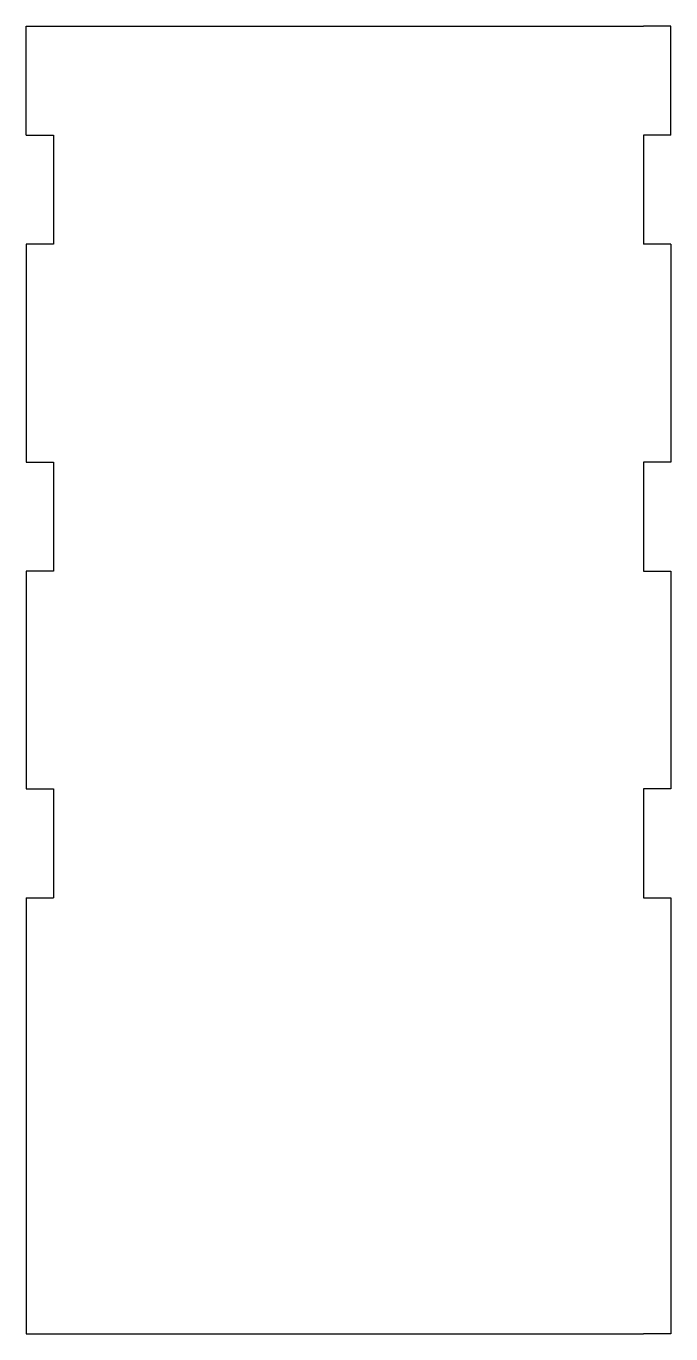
# Model space of a CAD drawing. Extents: x -0.13 to 2.83, y 0 to 6.
import ezdxf

# ---------------------------------------------------------------- set-up
doc = ezdxf.new("R2010")
doc.units = 0
doc.layers.add('VISIBLE', color=7, linetype='CONTINUOUS')

msp = doc.modelspace()

# ---------------------------------------------------------------- linework, layer by layer
at = {"layer": 'VISIBLE'}
for p, q in [((-0.125, 6), (0, 6)), ((-0.125, 5.5), (-0.125, 6)), ((0, 6), (2.71, 6)), ((2.835, 6), (2.71, 6)), ((2.835, 5.5), (2.835, 6)), ((-0.125, 5.5), (0, 5.5)), ((0, 5.5), (0, 5)), ((2.835, 5.5), (2.71, 5.5)), ((2.71, 5.5), (2.71, 5)), ((-0.125, 5), (-0.125, 4)), ((0, 5), (-0.125, 5)), ((2.835, 5), (2.71, 5)), ((2.835, 5), (2.835, 4)), ((-0.125, 4), (0, 4)), ((0, 4), (0, 3.5)), ((2.71, 4), (2.71, 3.5)), ((2.835, 4), (2.71, 4)), ((-0.125, 3.5), (-0.125, 2.5)), ((0, 3.5), (-0.125, 3.5)), ((2.71, 3.5), (2.835, 3.5)), ((2.835, 3.5), (2.835, 2.5)), ((-0.125, 2.5), (0, 2.5)), ((0, 2.5), (0, 2)), ((2.71, 2.5), (2.71, 2)), ((2.835, 2.5), (2.71, 2.5)), ((-0.125, 2), (-0.125, 0)), ((-0.125, 2), (0, 2)), ((2.71, 2), (2.835, 2)), ((2.835, 2), (2.835, 0)), ((-0.125, 0), (0, 0)), ((0, 0), (2.71, 0)), ((2.835, 0), (2.71, 0))]:
    msp.add_line(p, q, dxfattribs=at)

doc.saveas('drawing.dxf')
